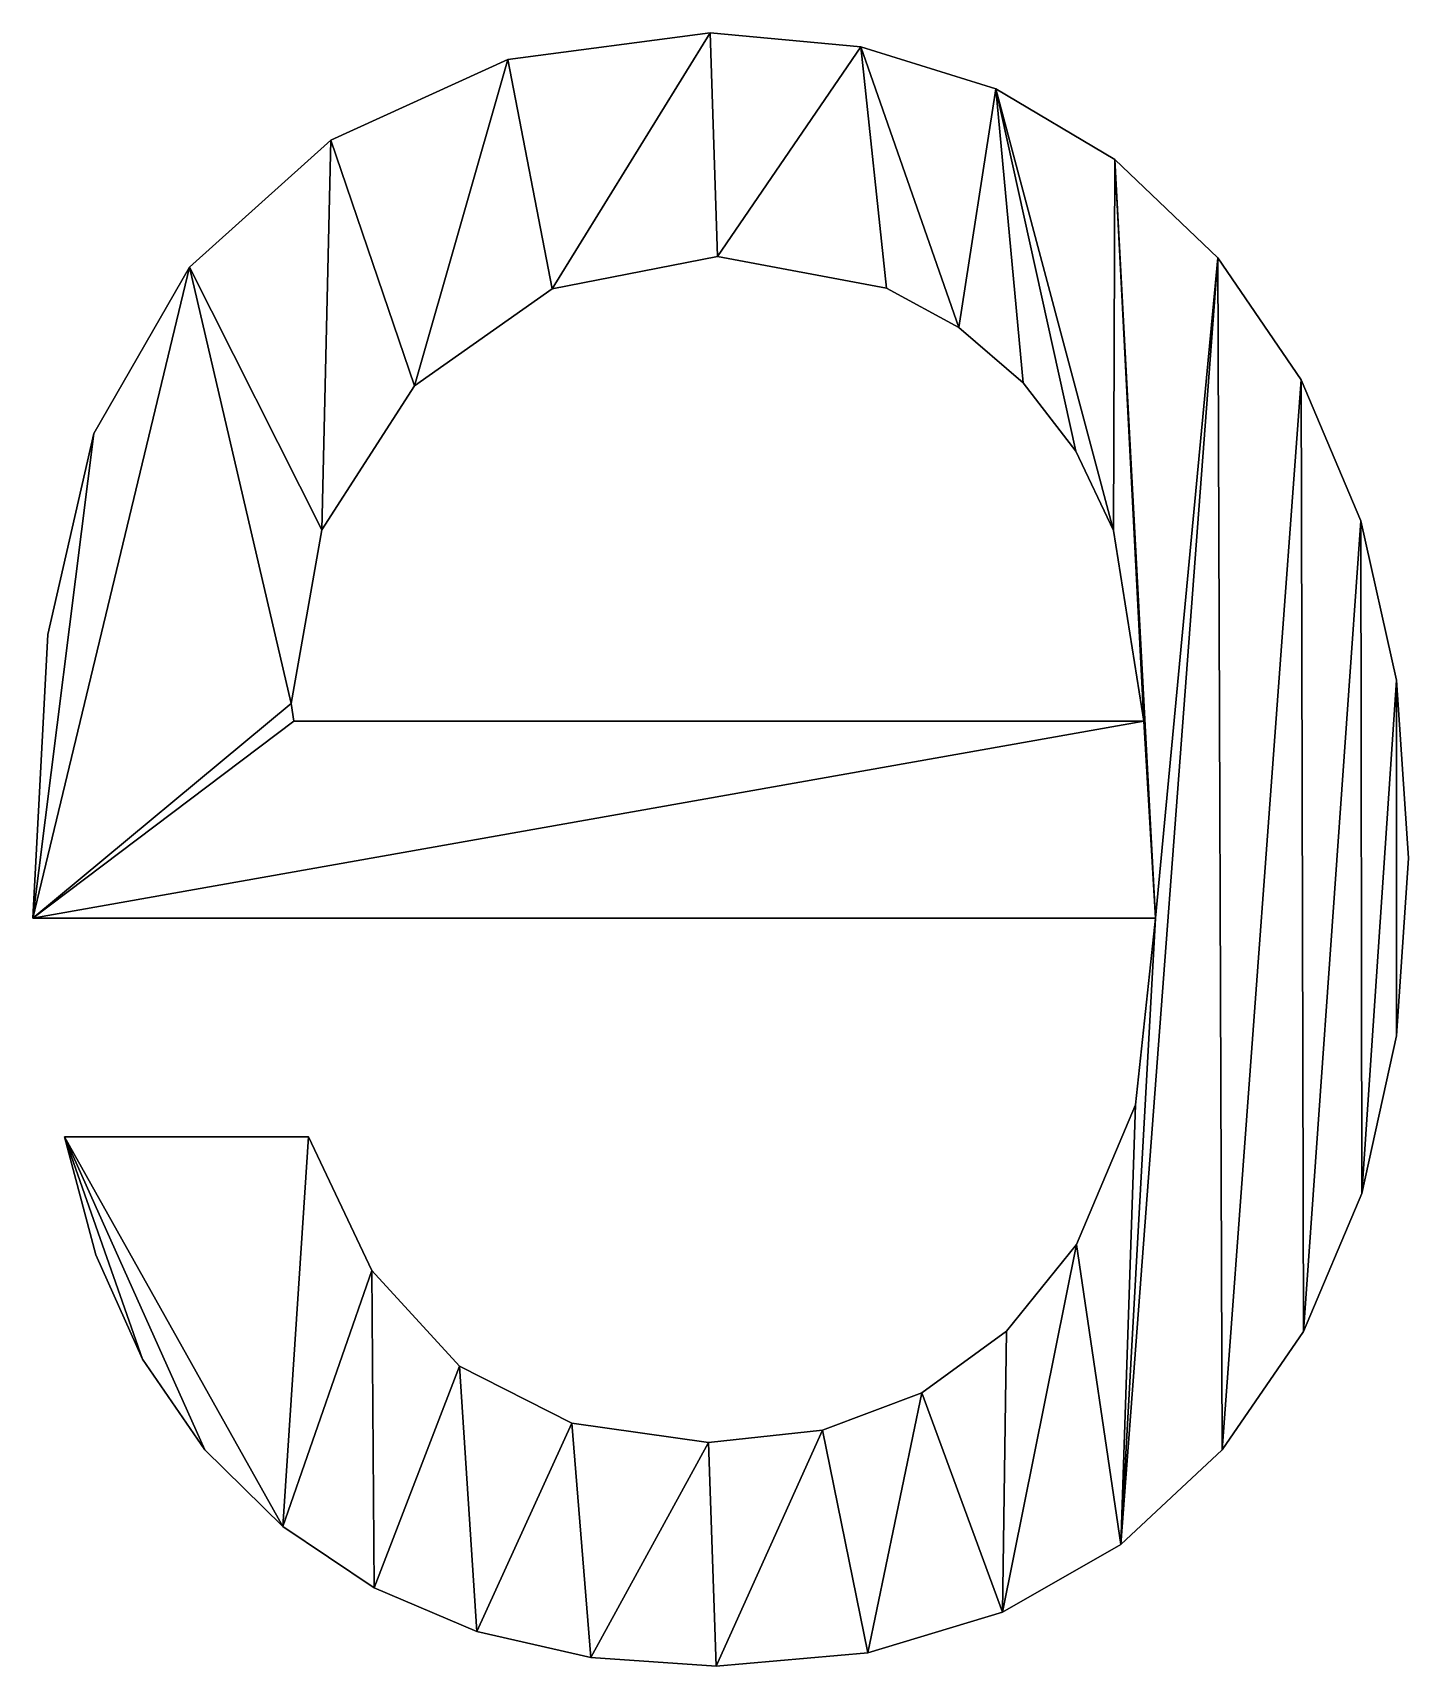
# Model space of a CAD drawing. Header units: metres. Extents: x -935 to 1842, y -1273 to 224.
# Drawn here: x 252.721 to 255.679, y 20.071 to 23.584 of the extents above; entities that cross this region are included whole.
import ezdxf

# ---------------------------------------------------------------- set-up
doc = ezdxf.new("R2010")
doc.units = ezdxf.units.M

msp = doc.modelspace()

# ---------------------------------------------------------------- meshes
at = {"layer": 'bridge'}
mesh = msp.add_polyface(dxfattribs=at)
corners = [(255.0478, 23.3119), (255.1353, 21.6797), (255.2696, 23.0999), (255.1103, 22.104), (255.0455, 22.5137), (254.792, 23.4633), (254.9645, 22.6841), (254.8511, 22.8314), (254.7128, 22.9502), (254.5021, 23.5542), (254.5571, 23.0351), (254.1936, 23.103), (254.1783, 23.5844), (253.838, 23.0335), (253.7429, 23.5267), (253.5424, 22.8252), (253.3622, 23.3534), (253.3432, 22.5153), (253.0582, 23.0802), (253.2768, 22.1415), (252.7213, 21.6797), (253.283, 22.104), (252.8526, 22.7227), (252.7541, 22.2901), (255.6536, 22.1921), (255.6541, 21.427), (255.6792, 21.809), (255.5791, 21.0877), (255.5768, 22.5349), (255.454, 20.7909), (255.4488, 22.8376), (255.2789, 20.5368), (255.0608, 20.333), (255.0929, 21.2789), (254.9657, 20.9783), (254.8068, 20.1874), (254.815, 20.792), (254.633, 20.6589), (254.5167, 20.1001), (254.4195, 20.5791), (254.1908, 20.071), (254.1746, 20.5525), (253.9215, 20.0898), (253.8806, 20.5936), (253.6764, 20.1461), (253.6393, 20.7169), (253.4556, 20.24), (253.4505, 20.9223), (253.259, 20.3714), (253.3143, 21.21), (252.7899, 21.21), (253.0913, 20.5365), (252.9572, 20.7313), (252.8568, 20.9558)]
mesh.append_faces([[corners[k] for k in face] for face in [(20, 22, 23), (24, 25, 26), (52, 50, 53)]], dxfattribs={"vtx0": -1})
mesh.append_faces([[corners[k] for k in face] for face in [(0, 1, 2), (3, 0, 4), (4, 5, 6), (6, 5, 7), (7, 5, 8), (8, 9, 10), (10, 9, 11), (11, 12, 13), (13, 14, 15), (15, 16, 17), (17, 18, 19), (25, 24, 27), (27, 28, 29), (29, 30, 31), (31, 2, 32), (32, 34, 35), (35, 37, 38), (38, 39, 40), (40, 41, 42), (42, 43, 44), (44, 45, 46), (46, 47, 48), (48, 50, 51), (51, 50, 52)]], dxfattribs={"vtx0": -1, "vtx1": -1})
mesh.append_faces([[corners[k] for k in face] for face in [(1, 0, 3), (20, 19, 18), (32, 2, 1)]], dxfattribs={"vtx0": -1, "vtx1": -1, "vtx2": -1})
mesh.append_faces([[corners[k] for k in face] for face in [(4, 0, 5), (8, 5, 9), (11, 9, 12), (13, 12, 14), (15, 14, 16), (17, 16, 18), (3, 20, 1), (20, 3, 21), (20, 21, 19), (20, 18, 22), (27, 24, 28), (29, 28, 30), (31, 30, 2), (32, 1, 33), (32, 33, 34), (35, 34, 36), (35, 36, 37), (38, 37, 39), (40, 39, 41), (42, 41, 43), (44, 43, 45), (46, 45, 47), (48, 47, 49), (48, 49, 50)]], dxfattribs={"vtx0": -1, "vtx2": -1})
mesh = msp.add_polyface(dxfattribs=at)
corners = [(252.7213, 21.6797, 0.2), (255.1103, 22.104, 0.2), (255.1353, 21.6797, 0.2), (253.283, 22.104, 0.2), (253.2768, 22.1415, 0.2), (253.0582, 23.0802, 0.2), (252.8526, 22.7227, 0.2), (252.7541, 22.2901, 0.2), (255.0478, 23.3119, 0.2), (255.2696, 23.0999, 0.2), (255.0455, 22.5137, 0.2), (254.792, 23.4633, 0.2), (254.9645, 22.6841, 0.2), (254.8511, 22.8314, 0.2), (254.7128, 22.9502, 0.2), (254.5021, 23.5542, 0.2), (254.5571, 23.0351, 0.2), (254.1936, 23.103, 0.2), (254.1783, 23.5844, 0.2), (253.838, 23.0335, 0.2), (253.7429, 23.5267, 0.2), (253.5424, 22.8252, 0.2), (253.3622, 23.3534, 0.2), (253.3432, 22.5153, 0.2), (255.6541, 21.427, 0.2), (255.6536, 22.1921, 0.2), (255.6792, 21.809, 0.2), (255.5791, 21.0877, 0.2), (255.5768, 22.5349, 0.2), (255.454, 20.7909, 0.2), (255.4488, 22.8376, 0.2), (255.2789, 20.5368, 0.2), (255.0608, 20.333, 0.2), (255.0929, 21.2789, 0.2), (254.9657, 20.9783, 0.2), (254.8068, 20.1874, 0.2), (254.815, 20.792, 0.2), (254.633, 20.6589, 0.2), (254.5167, 20.1001, 0.2), (254.4195, 20.5791, 0.2), (254.1908, 20.071, 0.2), (254.1746, 20.5525, 0.2), (253.9215, 20.0898, 0.2), (253.8806, 20.5936, 0.2), (253.6764, 20.1461, 0.2), (253.6393, 20.7169, 0.2), (253.4556, 20.24, 0.2), (253.4505, 20.9223, 0.2), (253.259, 20.3714, 0.2), (253.3143, 21.21, 0.2), (252.7899, 21.21, 0.2), (253.0913, 20.5365, 0.2), (252.9572, 20.7313, 0.2), (252.8568, 20.9558, 0.2)]
mesh.append_faces([[corners[k] for k in face] for face in [(6, 0, 7), (24, 25, 26), (50, 52, 53)]], dxfattribs={"vtx0": -1})
mesh.append_faces([[corners[k] for k in face] for face in [(0, 1, 2), (1, 0, 3), (3, 0, 4), (5, 0, 6), (8, 10, 11), (11, 14, 15), (15, 17, 18), (18, 19, 20), (20, 21, 22), (22, 23, 5), (25, 27, 28), (28, 29, 30), (30, 31, 9), (2, 32, 33), (33, 32, 34), (34, 35, 36), (36, 35, 37), (37, 38, 39), (39, 40, 41), (41, 42, 43), (43, 44, 45), (45, 46, 47), (47, 48, 49), (49, 48, 50)]], dxfattribs={"vtx0": -1, "vtx1": -1})
mesh.append_faces([[corners[k] for k in face] for face in [(4, 0, 5), (8, 2, 1), (9, 32, 2)]], dxfattribs={"vtx0": -1, "vtx1": -1, "vtx2": -1})
mesh.append_faces([[corners[k] for k in face] for face in [(2, 8, 9), (8, 1, 10), (11, 10, 12), (11, 12, 13), (11, 13, 14), (15, 14, 16), (15, 16, 17), (18, 17, 19), (20, 19, 21), (22, 21, 23), (5, 23, 4), (25, 24, 27), (28, 27, 29), (30, 29, 31), (9, 31, 32), (34, 32, 35), (37, 35, 38), (39, 38, 40), (41, 40, 42), (43, 42, 44), (45, 44, 46), (47, 46, 48), (50, 48, 51), (50, 51, 52)]], dxfattribs={"vtx0": -1, "vtx2": -1})
mesh = msp.add_polyface(dxfattribs=at)
corners = [(254.1783, 23.5844, 0.2), (253.7429, 23.5267), (254.1783, 23.5844), (253.7429, 23.5267, 0.2)]
mesh.append_faces([[corners[k] for k in face] for face in [(0, 1, 2), (1, 0, 3)]], dxfattribs={"vtx0": -1})
mesh = msp.add_polyface(dxfattribs=at)
corners = [(254.5021, 23.5542, 0.2), (254.1783, 23.5844), (254.5021, 23.5542), (254.1783, 23.5844, 0.2)]
mesh.append_faces([[corners[k] for k in face] for face in [(0, 1, 2), (1, 0, 3)]], dxfattribs={"vtx0": -1})
mesh = msp.add_polyface(dxfattribs=at)
corners = [(254.792, 23.4633, 0.2), (254.5021, 23.5542), (254.792, 23.4633), (254.5021, 23.5542, 0.2)]
mesh.append_faces([[corners[k] for k in face] for face in [(0, 1, 2), (1, 0, 3)]], dxfattribs={"vtx0": -1})
mesh = msp.add_polyface(dxfattribs=at)
corners = [(253.7429, 23.5267, 0.2), (253.3622, 23.3534), (253.7429, 23.5267), (253.3622, 23.3534, 0.2)]
mesh.append_faces([[corners[k] for k in face] for face in [(0, 1, 2), (1, 0, 3)]], dxfattribs={"vtx0": -1})
mesh = msp.add_polyface(dxfattribs=at)
corners = [(255.0478, 23.3119, 0.2), (254.792, 23.4633), (255.0478, 23.3119), (254.792, 23.4633, 0.2)]
mesh.append_faces([[corners[k] for k in face] for face in [(0, 1, 2), (1, 0, 3)]], dxfattribs={"vtx0": -1})
mesh = msp.add_polyface(dxfattribs=at)
corners = [(253.3622, 23.3534, 0.2), (253.0582, 23.0802), (253.3622, 23.3534), (253.0582, 23.0802, 0.2)]
mesh.append_faces([[corners[k] for k in face] for face in [(0, 1, 2), (1, 0, 3)]], dxfattribs={"vtx0": -1})
mesh = msp.add_polyface(dxfattribs=at)
corners = [(255.2696, 23.0999, 0.2), (255.0478, 23.3119), (255.2696, 23.0999), (255.0478, 23.3119, 0.2)]
mesh.append_faces([[corners[k] for k in face] for face in [(0, 1, 2), (1, 0, 3)]], dxfattribs={"vtx0": -1})
mesh = msp.add_polyface(dxfattribs=at)
corners = [(253.838, 23.0335, 0.2), (254.1936, 23.103), (253.838, 23.0335), (254.1936, 23.103, 0.2)]
mesh.append_faces([[corners[k] for k in face] for face in [(0, 1, 2), (1, 0, 3)]], dxfattribs={"vtx0": -1})
mesh = msp.add_polyface(dxfattribs=at)
corners = [(254.1936, 23.103, 0.2), (254.5571, 23.0351), (254.1936, 23.103), (254.5571, 23.0351, 0.2)]
mesh.append_faces([[corners[k] for k in face] for face in [(0, 1, 2), (1, 0, 3)]], dxfattribs={"vtx0": -1})
mesh = msp.add_polyface(dxfattribs=at)
corners = [(255.2696, 23.0999, 0.2), (255.4488, 22.8376), (255.4488, 22.8376, 0.2), (255.2696, 23.0999)]
mesh.append_faces([[corners[k] for k in face] for face in [(0, 1, 2), (1, 0, 3)]], dxfattribs={"vtx0": -1})
mesh = msp.add_polyface(dxfattribs=at)
corners = [(253.0582, 23.0802), (252.8526, 22.7227, 0.2), (252.8526, 22.7227), (253.0582, 23.0802, 0.2)]
mesh.append_faces([[corners[k] for k in face] for face in [(0, 1, 2), (1, 0, 3)]], dxfattribs={"vtx0": -1})
mesh = msp.add_polyface(dxfattribs=at)
corners = [(253.5424, 22.8252, 0.2), (253.838, 23.0335), (253.5424, 22.8252), (253.838, 23.0335, 0.2)]
mesh.append_faces([[corners[k] for k in face] for face in [(0, 1, 2), (1, 0, 3)]], dxfattribs={"vtx0": -1})
mesh = msp.add_polyface(dxfattribs=at)
corners = [(254.5571, 23.0351, 0.2), (254.7128, 22.9502), (254.5571, 23.0351), (254.7128, 22.9502, 0.2)]
mesh.append_faces([[corners[k] for k in face] for face in [(0, 1, 2), (1, 0, 3)]], dxfattribs={"vtx0": -1})
mesh = msp.add_polyface(dxfattribs=at)
corners = [(254.7128, 22.9502, 0.2), (254.8511, 22.8314), (254.7128, 22.9502), (254.8511, 22.8314, 0.2)]
mesh.append_faces([[corners[k] for k in face] for face in [(0, 1, 2), (1, 0, 3)]], dxfattribs={"vtx0": -1})
mesh = msp.add_polyface(dxfattribs=at)
corners = [(255.4488, 22.8376, 0.2), (255.5768, 22.5349), (255.5768, 22.5349, 0.2), (255.4488, 22.8376)]
mesh.append_faces([[corners[k] for k in face] for face in [(0, 1, 2), (1, 0, 3)]], dxfattribs={"vtx0": -1})
mesh = msp.add_polyface(dxfattribs=at)
corners = [(253.5424, 22.8252, 0.2), (253.3432, 22.5153), (253.3432, 22.5153, 0.2), (253.5424, 22.8252)]
mesh.append_faces([[corners[k] for k in face] for face in [(0, 1, 2), (1, 0, 3)]], dxfattribs={"vtx0": -1})
mesh = msp.add_polyface(dxfattribs=at)
corners = [(254.8511, 22.8314), (254.9645, 22.6841, 0.2), (254.9645, 22.6841), (254.8511, 22.8314, 0.2)]
mesh.append_faces([[corners[k] for k in face] for face in [(0, 1, 2), (1, 0, 3)]], dxfattribs={"vtx0": -1})
mesh = msp.add_polyface(dxfattribs=at)
corners = [(252.8526, 22.7227), (252.7541, 22.2901, 0.2), (252.7541, 22.2901), (252.8526, 22.7227, 0.2)]
mesh.append_faces([[corners[k] for k in face] for face in [(0, 1, 2), (1, 0, 3)]], dxfattribs={"vtx0": -1})
mesh = msp.add_polyface(dxfattribs=at)
corners = [(254.9645, 22.6841), (255.0455, 22.5137, 0.2), (255.0455, 22.5137), (254.9645, 22.6841, 0.2)]
mesh.append_faces([[corners[k] for k in face] for face in [(0, 1, 2), (1, 0, 3)]], dxfattribs={"vtx0": -1})
mesh = msp.add_polyface(dxfattribs=at)
corners = [(255.5768, 22.5349, 0.2), (255.6536, 22.1921), (255.6536, 22.1921, 0.2), (255.5768, 22.5349)]
mesh.append_faces([[corners[k] for k in face] for face in [(0, 1, 2), (1, 0, 3)]], dxfattribs={"vtx0": -1})
mesh = msp.add_polyface(dxfattribs=at)
corners = [(253.3432, 22.5153, 0.2), (253.2768, 22.1415), (253.2768, 22.1415, 0.2), (253.3432, 22.5153)]
mesh.append_faces([[corners[k] for k in face] for face in [(0, 1, 2), (1, 0, 3)]], dxfattribs={"vtx0": -1})
mesh = msp.add_polyface(dxfattribs=at)
corners = [(255.0455, 22.5137), (255.1103, 22.104, 0.2), (255.1103, 22.104), (255.0455, 22.5137, 0.2)]
mesh.append_faces([[corners[k] for k in face] for face in [(0, 1, 2), (1, 0, 3)]], dxfattribs={"vtx0": -1})
mesh = msp.add_polyface(dxfattribs=at)
corners = [(252.7541, 22.2901), (252.7213, 21.6797, 0.2), (252.7213, 21.6797), (252.7541, 22.2901, 0.2)]
mesh.append_faces([[corners[k] for k in face] for face in [(0, 1, 2), (1, 0, 3)]], dxfattribs={"vtx0": -1})
mesh = msp.add_polyface(dxfattribs=at)
corners = [(255.6536, 22.1921, 0.2), (255.6792, 21.809), (255.6792, 21.809, 0.2), (255.6536, 22.1921)]
mesh.append_faces([[corners[k] for k in face] for face in [(0, 1, 2), (1, 0, 3)]], dxfattribs={"vtx0": -1})
mesh = msp.add_polyface(dxfattribs=at)
corners = [(253.2768, 22.1415, 0.2), (253.283, 22.104), (253.283, 22.104, 0.2), (253.2768, 22.1415)]
mesh.append_faces([[corners[k] for k in face] for face in [(0, 1, 2), (1, 0, 3)]], dxfattribs={"vtx0": -1})
mesh = msp.add_polyface(dxfattribs=at)
corners = [(255.1103, 22.104, 0.2), (253.283, 22.104), (255.1103, 22.104), (253.283, 22.104, 0.2)]
mesh.append_faces([[corners[k] for k in face] for face in [(0, 1, 2), (1, 0, 3)]], dxfattribs={"vtx0": -1})
mesh = msp.add_polyface(dxfattribs=at)
corners = [(255.6792, 21.809, 0.2), (255.6541, 21.427), (255.6541, 21.427, 0.2), (255.6792, 21.809)]
mesh.append_faces([[corners[k] for k in face] for face in [(0, 1, 2), (1, 0, 3)]], dxfattribs={"vtx0": -1})
mesh = msp.add_polyface(dxfattribs=at)
corners = [(252.7213, 21.6797, 0.2), (255.1353, 21.6797), (252.7213, 21.6797), (255.1353, 21.6797, 0.2)]
mesh.append_faces([[corners[k] for k in face] for face in [(0, 1, 2), (1, 0, 3)]], dxfattribs={"vtx0": -1})
mesh = msp.add_polyface(dxfattribs=at)
corners = [(255.1353, 21.6797), (255.0929, 21.2789, 0.2), (255.0929, 21.2789), (255.1353, 21.6797, 0.2)]
mesh.append_faces([[corners[k] for k in face] for face in [(0, 1, 2), (1, 0, 3)]], dxfattribs={"vtx0": -1})
mesh = msp.add_polyface(dxfattribs=at)
corners = [(255.6541, 21.427, 0.2), (255.5791, 21.0877), (255.5791, 21.0877, 0.2), (255.6541, 21.427)]
mesh.append_faces([[corners[k] for k in face] for face in [(0, 1, 2), (1, 0, 3)]], dxfattribs={"vtx0": -1})
mesh = msp.add_polyface(dxfattribs=at)
corners = [(255.0929, 21.2789), (254.9657, 20.9783, 0.2), (254.9657, 20.9783), (255.0929, 21.2789, 0.2)]
mesh.append_faces([[corners[k] for k in face] for face in [(0, 1, 2), (1, 0, 3)]], dxfattribs={"vtx0": -1})
mesh = msp.add_polyface(dxfattribs=at)
corners = [(253.3143, 21.21, 0.2), (252.7899, 21.21), (253.3143, 21.21), (252.7899, 21.21, 0.2)]
mesh.append_faces([[corners[k] for k in face] for face in [(0, 1, 2), (1, 0, 3)]], dxfattribs={"vtx0": -1})
mesh = msp.add_polyface(dxfattribs=at)
corners = [(252.7899, 21.21), (252.8568, 20.9558, 0.2), (252.8568, 20.9558), (252.7899, 21.21, 0.2)]
mesh.append_faces([[corners[k] for k in face] for face in [(0, 1, 2), (1, 0, 3)]], dxfattribs={"vtx0": -1})
mesh = msp.add_polyface(dxfattribs=at)
corners = [(253.3143, 21.21, 0.2), (253.4505, 20.9223), (253.4505, 20.9223, 0.2), (253.3143, 21.21)]
mesh.append_faces([[corners[k] for k in face] for face in [(0, 1, 2), (1, 0, 3)]], dxfattribs={"vtx0": -1})
mesh = msp.add_polyface(dxfattribs=at)
corners = [(255.5791, 21.0877, 0.2), (255.454, 20.7909), (255.454, 20.7909, 0.2), (255.5791, 21.0877)]
mesh.append_faces([[corners[k] for k in face] for face in [(0, 1, 2), (1, 0, 3)]], dxfattribs={"vtx0": -1})
mesh = msp.add_polyface(dxfattribs=at)
corners = [(254.9657, 20.9783), (254.815, 20.792, 0.2), (254.815, 20.792), (254.9657, 20.9783, 0.2)]
mesh.append_faces([[corners[k] for k in face] for face in [(0, 1, 2), (1, 0, 3)]], dxfattribs={"vtx0": -1})
mesh = msp.add_polyface(dxfattribs=at)
corners = [(252.8568, 20.9558), (252.9572, 20.7313, 0.2), (252.9572, 20.7313), (252.8568, 20.9558, 0.2)]
mesh.append_faces([[corners[k] for k in face] for face in [(0, 1, 2), (1, 0, 3)]], dxfattribs={"vtx0": -1})
mesh = msp.add_polyface(dxfattribs=at)
corners = [(253.4505, 20.9223, 0.2), (253.6393, 20.7169), (253.6393, 20.7169, 0.2), (253.4505, 20.9223)]
mesh.append_faces([[corners[k] for k in face] for face in [(0, 1, 2), (1, 0, 3)]], dxfattribs={"vtx0": -1})
mesh = msp.add_polyface(dxfattribs=at)
corners = [(254.815, 20.792, 0.2), (254.633, 20.6589), (254.815, 20.792), (254.633, 20.6589, 0.2)]
mesh.append_faces([[corners[k] for k in face] for face in [(0, 1, 2), (1, 0, 3)]], dxfattribs={"vtx0": -1})
mesh = msp.add_polyface(dxfattribs=at)
corners = [(255.454, 20.7909, 0.2), (255.2789, 20.5368), (255.2789, 20.5368, 0.2), (255.454, 20.7909)]
mesh.append_faces([[corners[k] for k in face] for face in [(0, 1, 2), (1, 0, 3)]], dxfattribs={"vtx0": -1})
mesh = msp.add_polyface(dxfattribs=at)
corners = [(252.9572, 20.7313), (253.0913, 20.5365, 0.2), (253.0913, 20.5365), (252.9572, 20.7313, 0.2)]
mesh.append_faces([[corners[k] for k in face] for face in [(0, 1, 2), (1, 0, 3)]], dxfattribs={"vtx0": -1})
mesh = msp.add_polyface(dxfattribs=at)
corners = [(253.8806, 20.5936, 0.2), (253.6393, 20.7169), (253.8806, 20.5936), (253.6393, 20.7169, 0.2)]
mesh.append_faces([[corners[k] for k in face] for face in [(0, 1, 2), (1, 0, 3)]], dxfattribs={"vtx0": -1})
mesh = msp.add_polyface(dxfattribs=at)
corners = [(254.633, 20.6589, 0.2), (254.4195, 20.5791), (254.633, 20.6589), (254.4195, 20.5791, 0.2)]
mesh.append_faces([[corners[k] for k in face] for face in [(0, 1, 2), (1, 0, 3)]], dxfattribs={"vtx0": -1})
mesh = msp.add_polyface(dxfattribs=at)
corners = [(254.1746, 20.5525, 0.2), (253.8806, 20.5936), (254.1746, 20.5525), (253.8806, 20.5936, 0.2)]
mesh.append_faces([[corners[k] for k in face] for face in [(0, 1, 2), (1, 0, 3)]], dxfattribs={"vtx0": -1})
mesh = msp.add_polyface(dxfattribs=at)
corners = [(254.4195, 20.5791, 0.2), (254.1746, 20.5525), (254.4195, 20.5791), (254.1746, 20.5525, 0.2)]
mesh.append_faces([[corners[k] for k in face] for face in [(0, 1, 2), (1, 0, 3)]], dxfattribs={"vtx0": -1})
mesh = msp.add_polyface(dxfattribs=at)
corners = [(253.0913, 20.5365, 0.2), (253.259, 20.3714), (253.0913, 20.5365), (253.259, 20.3714, 0.2)]
mesh.append_faces([[corners[k] for k in face] for face in [(0, 1, 2), (1, 0, 3)]], dxfattribs={"vtx0": -1})
mesh = msp.add_polyface(dxfattribs=at)
corners = [(255.0608, 20.333, 0.2), (255.2789, 20.5368), (255.0608, 20.333), (255.2789, 20.5368, 0.2)]
mesh.append_faces([[corners[k] for k in face] for face in [(0, 1, 2), (1, 0, 3)]], dxfattribs={"vtx0": -1})
mesh = msp.add_polyface(dxfattribs=at)
corners = [(253.259, 20.3714, 0.2), (253.4556, 20.24), (253.259, 20.3714), (253.4556, 20.24, 0.2)]
mesh.append_faces([[corners[k] for k in face] for face in [(0, 1, 2), (1, 0, 3)]], dxfattribs={"vtx0": -1})
mesh = msp.add_polyface(dxfattribs=at)
corners = [(254.8068, 20.1874, 0.2), (255.0608, 20.333), (254.8068, 20.1874), (255.0608, 20.333, 0.2)]
mesh.append_faces([[corners[k] for k in face] for face in [(0, 1, 2), (1, 0, 3)]], dxfattribs={"vtx0": -1})
mesh = msp.add_polyface(dxfattribs=at)
corners = [(253.4556, 20.24, 0.2), (253.6764, 20.1461), (253.4556, 20.24), (253.6764, 20.1461, 0.2)]
mesh.append_faces([[corners[k] for k in face] for face in [(0, 1, 2), (1, 0, 3)]], dxfattribs={"vtx0": -1})
mesh = msp.add_polyface(dxfattribs=at)
corners = [(254.5167, 20.1001, 0.2), (254.8068, 20.1874), (254.5167, 20.1001), (254.8068, 20.1874, 0.2)]
mesh.append_faces([[corners[k] for k in face] for face in [(0, 1, 2), (1, 0, 3)]], dxfattribs={"vtx0": -1})
mesh = msp.add_polyface(dxfattribs=at)
corners = [(253.6764, 20.1461, 0.2), (253.9215, 20.0898), (253.6764, 20.1461), (253.9215, 20.0898, 0.2)]
mesh.append_faces([[corners[k] for k in face] for face in [(0, 1, 2), (1, 0, 3)]], dxfattribs={"vtx0": -1})
mesh = msp.add_polyface(dxfattribs=at)
corners = [(254.1908, 20.071, 0.2), (254.5167, 20.1001), (254.1908, 20.071), (254.5167, 20.1001, 0.2)]
mesh.append_faces([[corners[k] for k in face] for face in [(0, 1, 2), (1, 0, 3)]], dxfattribs={"vtx0": -1})
mesh = msp.add_polyface(dxfattribs=at)
corners = [(253.9215, 20.0898, 0.2), (254.1908, 20.071), (253.9215, 20.0898), (254.1908, 20.071, 0.2)]
mesh.append_faces([[corners[k] for k in face] for face in [(0, 1, 2), (1, 0, 3)]], dxfattribs={"vtx0": -1})

doc.saveas('drawing.dxf')
